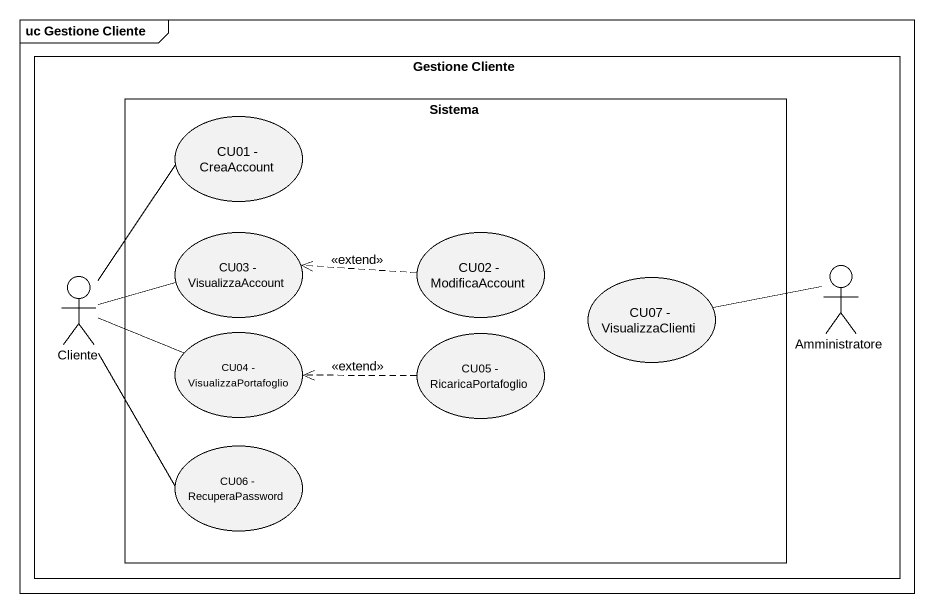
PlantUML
@startuml
mainframe uc Gestione Cliente
rectangle "Gestione Cliente" as Gestione_Cliente {
  rectangle Sistema {
    usecase "CU01 - CreaAccount" as CU01_CreaAccount
    usecase "CU03 - VisualizzaAccount" as CU03_VisualizzaAccount
    usecase "CU02 - ModificaAccount" as CU02_ModificaAccount
    usecase "CU07 - VisualizzaClienti" as CU07_VisualizzaClienti
    usecase "CU04 - VisualizzaPortafoglio" as CU04_VisualizzaPortafoglio
    usecase "CU05 - RicaricaPortafoglio" as CU05_RicaricaPortafoglio
    usecase "CU06 - RecuperaPassword" as CU06_RecuperaPassword
  }
  actor Cliente
  actor Amministratore
}
Cliente -up- CU01_CreaAccount
Cliente -right- CU03_VisualizzaAccount
Cliente -right- CU04_VisualizzaPortafoglio
Cliente -- CU06_RecuperaPassword
CU02_ModificaAccount .left.> CU03_VisualizzaAccount : <<extend>>
Amministratore -left- CU07_VisualizzaClienti
CU05_RicaricaPortafoglio .left.> CU04_VisualizzaPortafoglio : <<extend>>
@enduml
